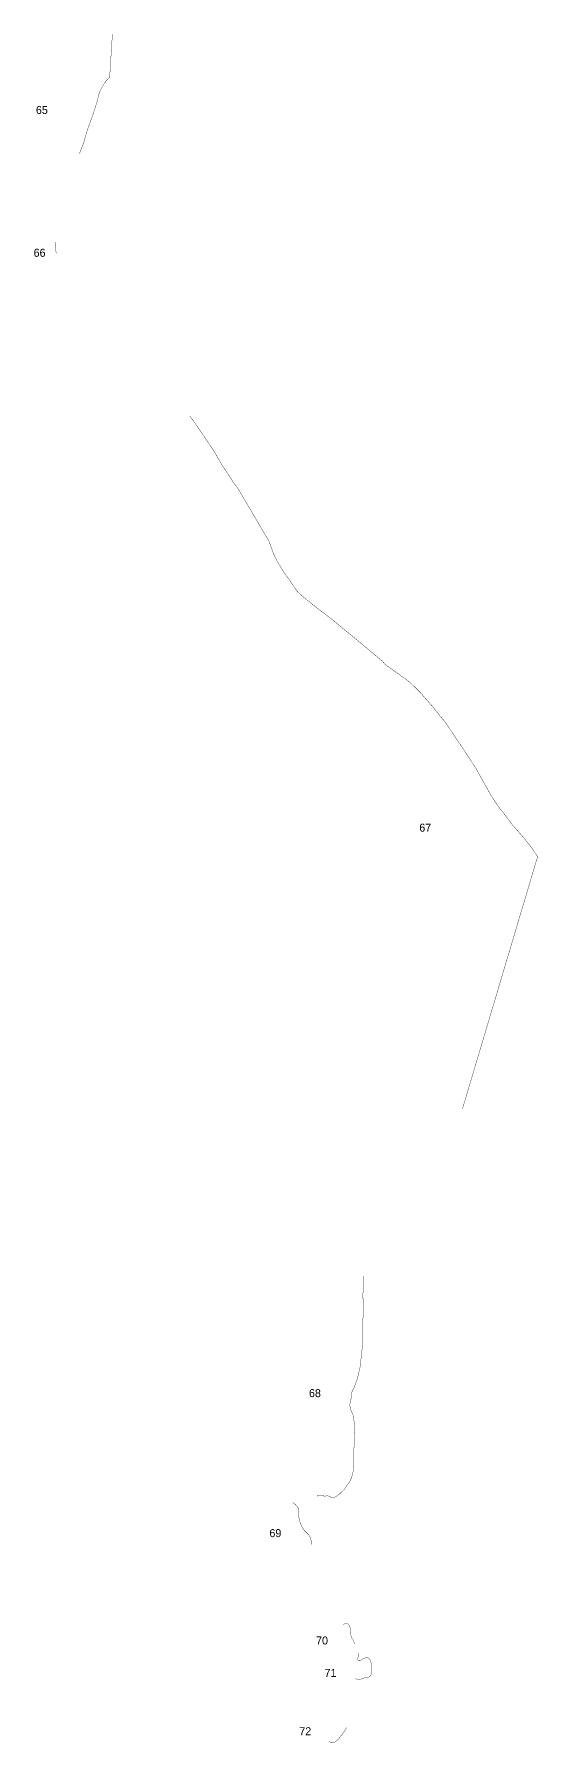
# Model space of a CAD drawing. Header units: metres. Extents: x 254121 to 340592, y 1776947 to 2227325.
# Drawn here: x 264306 to 268712, y 2131075 to 2146019 of the extents above; entities that cross this region are included whole.
import ezdxf

# ---------------------------------------------------------------- set-up
doc = ezdxf.new("R2010")
doc.units = ezdxf.units.M
doc.layers.add('NATURALLY PROTECTED', color=3, linetype='Continuous')

msp = doc.modelspace()

# ---------------------------------------------------------------- linework, layer by layer
at = {"layer": 'NATURALLY PROTECTED', "const_width": 3, "flags": 128}
for points in [[(264990, 2146018), (264966, 2145640), (264938, 2145615), (264905, 2145565), (264876, 2145507), (264857, 2145432), (264822, 2145321), (264772, 2145183), (264736, 2145060), (264701, 2144973)], [(264488, 2144201), (264490, 2144178), (264496, 2144126), (264498, 2144102)], [(265667, 2142678), (265670, 2142675), (265707, 2142626), (265778, 2142521), (265837, 2142434), (265887, 2142358), (265949, 2142250), (265998, 2142178), (266047, 2142100), (266087, 2142048), (266359, 2141586), (266402, 2141469), (266438, 2141399), (266491, 2141311), (266547, 2141235), (266602, 2141150), (266650, 2141106), (266691, 2141072), (266773, 2141006), (266857, 2140942), (266925, 2140890), (266967, 2140855), (267347, 2140540), (267373, 2140509), (267421, 2140475), (267484, 2140430), (267517, 2140406), (267552, 2140382), (267608, 2140336), (267649, 2140296), (267690, 2140255), (267726, 2140211), (267788, 2140142), (267858, 2140054), (267898, 2140007), (268046, 2139788), (268165, 2139607), (268303, 2139360), (268364, 2139267), (268443, 2139167), (268493, 2139099), (268580, 2139001), (268657, 2138904), (268710, 2138826), (268053, 2136621)], [(267183, 2135157), (267185, 2135115), (267182, 2134993), (267184, 2134859), (267181, 2134728), (267181, 2134588), (267172, 2134491), (267157, 2134363), (267134, 2134261), (267102, 2134175), (267086, 2134145), (267083, 2134130), (267081, 2134097), (267068, 2134037), (267068, 2134022), (267075, 2133988), (267093, 2133949), (267100, 2133924), (267104, 2133888), (267107, 2133803), (267104, 2133670), (267101, 2133546), (267101, 2133490), (267095, 2133444), (267083, 2133395), (267066, 2133360), (267017, 2133290), (266977, 2133251), (266949, 2133230), (266925, 2133220), (266902, 2133222), (266889, 2133231), (266870, 2133236), (266841, 2133231), (266839, 2133238), (266807, 2133237), (266781, 2133239), (266781, 2133229)], [(266568, 2133177), (266583, 2133166), (266605, 2133146), (266616, 2133127), (266619, 2133102), (266619, 2133062), (266627, 2133018), (266646, 2132966), (266669, 2132932), (266704, 2132897), (266722, 2132872), (266730, 2132838), (266736, 2132808)], [(267006, 2132107), (267026, 2132117), (267036, 2132118), (267050, 2132114), (267062, 2132104), (267068, 2132090), (267073, 2132058), (267078, 2132007), (267084, 2131991), (267094, 2131980), (267102, 2131962), (267109, 2131940)], [(267141, 2131857), (267142, 2131855), (267142, 2131838), (267138, 2131820), (267136, 2131804), (267139, 2131798), (267150, 2131793), (267163, 2131795), (267185, 2131812), (267210, 2131820), (267226, 2131818), (267236, 2131811), (267246, 2131797), (267252, 2131779), (267257, 2131740), (267258, 2131699), (267253, 2131672), (267243, 2131657), (267231, 2131648), (267218, 2131645), (267208, 2131645), (267196, 2131644), (267180, 2131637), (267164, 2131632), (267153, 2131629), (267137, 2131630), (267123, 2131633), (267114, 2131636)], [(267040, 2131211), (267009, 2131159), (266959, 2131098), (266937, 2131081), (266915, 2131076), (266893, 2131082), (266882, 2131086)]]:
    msp.add_lwpolyline(points, dxfattribs=at)

# ---------------------------------------------------------------- texts
at = {"char_height": 70, "attachment_point": 1}
for s, width, insert in [('65', 335.83, (264321, 2145391)), ('66', 95.17, (264301, 2144142)), ('67', 269.84, (267675, 2139114)), ('68', 95.17, (266710, 2134168)), ('69', 95.17, (266364, 2132944)), ('70', 95.17, (266772, 2132005)), ('71', 95.17, (266846, 2131721)), ('72', 95.17, (266625, 2131211))]:
    msp.add_mtext_dynamic_manual_height_columns(s, width=width, gutter_width=1, heights=[0], dxfattribs=dict(at, insert=insert))

doc.saveas('drawing.dxf')
